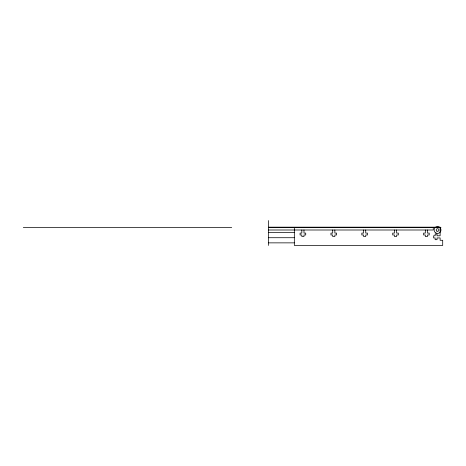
<?xml version="1.0" encoding="UTF-8"?>
<svg xmlns="http://www.w3.org/2000/svg" width="466" height="466" viewBox="0 0 466 466"><rect width="100%" height="100%" fill="white"/><g stroke="black" fill="none" stroke-linecap="round" stroke-linejoin="round"><path stroke-width="0.7" d="M268.591 227.169L440.125 227.169L440.125 235.79L437.038 235.79L437.038 234.031L435.151 234.031L435.151 235.79L433.607 235.79L433.607 237.934L435.151 237.934L435.151 239.687L437.038 239.687L437.038 237.934L440.125 237.934L440.125 240.293L442.7 240.293L442.7 245.436L294.326 245.436L294.326 227.425M23.3 227.425L231.713 227.425M268.591 227.425L440.987 227.425M268.591 230L433.263 230L433.263 227.425M268.591 232.569L294.326 232.569M268.591 237.718L294.326 237.718M268.591 242.862L294.326 242.862M427.479 230L427.479 233.087L429.233 233.087L429.233 234.975L427.479 234.975L427.479 236.518L425.33 236.518L425.33 234.975L423.577 234.975L423.577 233.087L425.33 233.087L425.33 230M396.601 230L396.601 233.087L398.36 233.087L398.36 234.975L396.601 234.975L396.601 236.518L394.457 236.518L394.457 234.975L392.698 234.975L392.698 233.087L394.457 233.087L394.457 230M365.723 230L365.723 233.087L367.482 233.087L367.482 234.975L365.723 234.975L365.723 236.518L363.579 236.518L363.579 234.975L361.82 234.975L361.82 233.087L363.579 233.087L363.579 230M334.85 230L334.85 233.087L336.609 233.087L336.609 234.975L334.85 234.975L334.85 236.518L332.707 236.518L332.707 234.975L330.947 234.975L330.947 233.087L332.707 233.087L332.707 230M303.972 230L303.972 233.087L305.731 233.087L305.731 234.975L303.972 234.975L303.972 236.518L301.828 236.518L301.828 234.975L300.069 234.975L300.069 233.087L301.828 233.087L301.828 230M268.591 220.564L268.591 245.436M435.838 232.971A3.431 3.431 0 0 0 440.987 230A3.431 3.431 0 0 0 435.838 227.029A3.431 3.431 0 0 0 435.838 232.971M436.887 231.148A1.328 1.328 0 0 0 438.885 230A1.328 1.328 0 0 0 436.887 228.847A1.328 1.328 0 0 0 436.887 231.148"/></g></svg>
